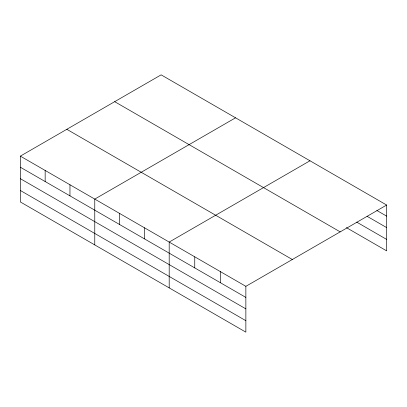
<?xml version="1.0" encoding="UTF-8"?>
<svg xmlns="http://www.w3.org/2000/svg" width="407" height="407" viewBox="0 0 407 407"><rect width="100%" height="100%" fill="white"/><g stroke="black" fill="none" stroke-linecap="round" stroke-linejoin="round"><path stroke-width="0.61" d="M20.35 156.13L245.864 286.33L245.864 332.153L20.35 201.953L20.35 156.13L161.136 74.847L386.65 205.047L386.65 250.87L346.408 227.635M235.556 117.811L94.77 199.094L94.77 244.917M309.976 160.78L169.19 242.063L169.19 287.886M245.864 286.33L386.65 205.047M376.862 210.48L386.65 216.132M367.073 216.29L386.65 227.594M356.741 222.141L386.65 239.408M114.677 101.669L340.191 231.868M66.809 129.309L292.323 259.508M20.35 167.216L245.864 297.415M20.35 178.678L245.864 308.877M20.35 190.491L245.864 320.691M220.304 271.576L220.304 282.656M194.75 256.817L194.75 267.903M144.383 227.742L144.383 238.823M119.577 213.416L119.577 224.501M69.963 184.773L69.963 195.859M45.157 170.452L45.157 181.537"/></g></svg>
